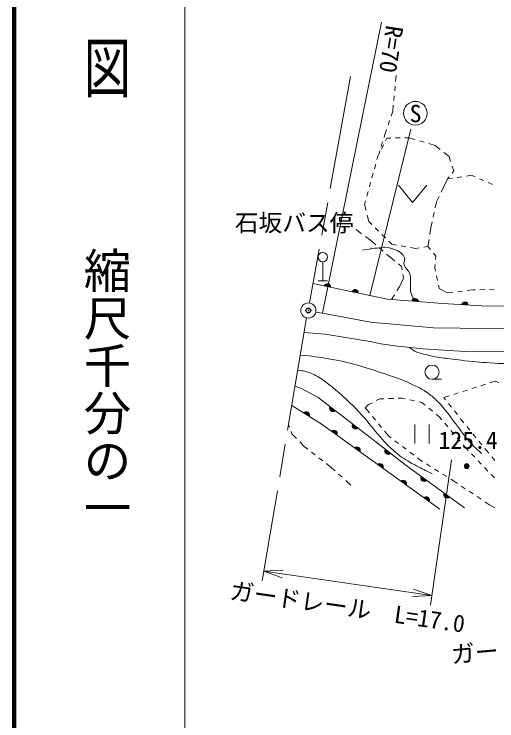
# Model space of a CAD drawing. Units: millimetres, scale not verified. Extents: x 40000 to 680000, y 20000 to 380000.
# Drawn here: x 40000 to 90913, y 241018 to 315550 of the extents above; entities that cross this region are included whole.
import ezdxf
from ezdxf.enums import TextEntityAlignment as Align

# ---------------------------------------------------------------- set-up
doc = ezdxf.new("R2010")
doc.units = ezdxf.units.MM
doc.header["$LTSCALE"] = 1000
doc.header["$PDMODE"] = 32
doc.header["$PDSIZE"] = 500
doc.linetypes.add('CHAIN', pattern=[18.5, 12, -1.5, 3.5, -1.5])
for name, color, linetype, lineweight in [('M-BGD', 7, 'Continuous', 13), ('M-BMK', 2, 'CHAIN', 13), ('M-BMK-SRVR', 3, 'Continuous', 13), ('M-STR-HTXT', 7, 'Continuous', 13), ('M-STR-STRC', 7, 'Continuous', 13), ('M-TTL', 2, 'Continuous', 140), ('M-TTL-BAND', 7, 'Continuous', 13)]:
    doc.layers.add(name, color=color, linetype=linetype, lineweight=lineweight)
doc.layers.add('M-BMK-HTXT', color=7, linetype='Continuous')
doc.layers.add('M-OTRS', color=6, linetype='Continuous')
doc.styles.add('@ＭＳ ゴシック', font='')
doc.styles.add('ＭＳ ゴシック', font='')
doc.styles.get('@ＭＳ ゴシック').set_extended_font_data('@MS Gothic')
doc.styles.get('ＭＳ ゴシック').set_extended_font_data('MS Gothic')

msp = doc.modelspace()

# ---------------------------------------------------------------- linework, layer by layer
at = {"layer": 'M-BGD'}
for p, q in [((80301, 309074), (80238, 308443)), ((80188, 307945), (80138, 307448)), ((80088, 306950), (80039, 306453)), ((79989, 305955), (79926, 305325)), ((79926, 305325), (79750, 304799)), ((79592, 304324), (79434, 303850)), ((79276, 303376), (79101, 302850)), ((79101, 302850), (79011, 302553)), ((78867, 302074), (78722, 301595)), ((79320, 302481), (79180, 302202)), ((79719, 302486), (79320, 302481)), ((80719, 302497), (80219, 302491)), ((81619, 302506), (81219, 302502)), ((82286, 302314), (81619, 302506)), ((83247, 302037), (82766, 302176)), ((84394, 301706), (83727, 301899)), ((78578, 301116), (78488, 300819)), ((78956, 301755), (78733, 301308)), ((84935, 301275), (84394, 301706)), ((78370, 300582), (78268, 300214)), ((78509, 300861), (78370, 300582)), ((85868, 300532), (85327, 300963)), ((86040, 300007), (85868, 300532)), ((78135, 299732), (78002, 299250)), ((86189, 298788), (86368, 299007)), ((86368, 299007), (86196, 299532)), ((77869, 298768), (77736, 298286)), ((85318, 297357), (85693, 298182)), ((85693, 298182), (85873, 298401)), ((85693, 298182), (86226, 298260)), ((86721, 298333), (87216, 298406)), ((87710, 298479), (88243, 298557)), ((88243, 298557), (88628, 298390)), ((89087, 298191), (89546, 297992)), ((77603, 297804), (77470, 297322)), ((80532, 297501), (82032, 295701)), ((82032, 295701), (83532, 297501)), ((90004, 297793), (90463, 297594)), ((77337, 296840), (77205, 296358)), ((85040, 296782), (85318, 297357)), ((84544, 295758), (84822, 296332)), ((77072, 295876), (76970, 295508)), ((76970, 295508), (77126, 294839)), ((84405, 295128), (84544, 295758)), ((84190, 294151), (84297, 294639)), ((77239, 294352), (77395, 293683)), ((77395, 293683), (77727, 293358)), ((83944, 293033), (84082, 293663)), ((78084, 293008), (78441, 292658)), ((83831, 292293), (83944, 293033)), ((76083, 292821), (76645, 292396)), ((78798, 292308), (79155, 291958)), ((77045, 292095), (77607, 291671)), ((77607, 291671), (78149, 291208)), ((79513, 291608), (79844, 291283)), ((83644, 291058), (83756, 291799)), ((78530, 290883), (78910, 290559)), ((79844, 291283), (80344, 291193)), ((80836, 291103), (81328, 291014)), ((81820, 290924), (82319, 290833)), ((82319, 290833), (82735, 290904)), ((83228, 290988), (83644, 291058)), ((83899, 290741), (83644, 291058)), ((79290, 290234), (79832, 289771)), ((84469, 290034), (84213, 290351)), ((84439, 289658), (84469, 290034)), ((72553, 289425), (72553, 287425)), ((79832, 289771), (80150, 289515)), ((80539, 289202), (80857, 288946)), ((80857, 288946), (80916, 288581)), ((84369, 288784), (84399, 289160)), ((84446, 288429), (84369, 288784)), ((81057, 287722), (80682, 286872)), ((80997, 288087), (81057, 287722)), ((84659, 287452), (84553, 287941)), ((72053, 287425), (73053, 287425)), ((84844, 286609), (84766, 286964)), ((80682, 286872), (80376, 286381)), ((85693, 286159), (84844, 286609)), ((86285, 286226), (85693, 286159)), ((87279, 286337), (86782, 286281)), ((88368, 286459), (87776, 286393)), ((88631, 286468), (88368, 286459)), ((89631, 286503), (89131, 286486)), ((90630, 286538), (90130, 286521)), ((80112, 285956), (79806, 285466)), ((84082, 277045), (85082, 277045)), ((89224, 276365), (89700, 276519)), ((90176, 276672), (90747, 276856)), ((90747, 276856), (91136, 276716)), ((87321, 275751), (87797, 275905)), ((88273, 276058), (88749, 276212)), ((79999, 275027), (79499, 275011)), ((80936, 275057), (80498, 275043)), ((81242, 274986), (80936, 275057)), ((85323, 275107), (85893, 275291)), ((85502, 274880), (85323, 275107)), ((86369, 275444), (86845, 275598)), ((77387, 274382), (77037, 274032)), ((77751, 274568), (77387, 274382)), ((78562, 274982), (78197, 274795)), ((78999, 274995), (78562, 274982)), ((82217, 274763), (81730, 274875)), ((83011, 274582), (82704, 274652)), ((83344, 274308), (83011, 274582)), ((86124, 274096), (85813, 274488)), ((77037, 274032), (77475, 273505)), ((84116, 273673), (83730, 273991)), ((86745, 273313), (86434, 273705)), ((77794, 273121), (78114, 272737)), ((84835, 273082), (84502, 273356)), ((85092, 272782), (84835, 273082)), ((87235, 272695), (87055, 272921)), ((68940, 272236), (69030, 271992)), ((78434, 272352), (78754, 271968)), ((82258, 272258), (82258, 270258)), ((83758, 272258), (83758, 270258)), ((85742, 272021), (85417, 272401)), ((87426, 272461), (87235, 272695)), ((88060, 271688), (87743, 272074)), ((69204, 271523), (69294, 271280)), ((79074, 271584), (79511, 271057)), ((86391, 271261), (86066, 271641)), ((88693, 270914), (88376, 271301)), ((69294, 271280), (69766, 270797)), ((79511, 271057), (79758, 270869)), ((80155, 270566), (80552, 270263)), ((87041, 270501), (86716, 270881)), ((70116, 270440), (70588, 269958)), ((70588, 269958), (70960, 269671)), ((80950, 269959), (81347, 269656)), ((87622, 269820), (87366, 270121)), ((87894, 269536), (87622, 269820)), ((89327, 270140), (89010, 270527)), ((71356, 269366), (71752, 269060)), ((81745, 269352), (82142, 269049)), ((88584, 268812), (88239, 269174)), ((89834, 269520), (89643, 269753)), ((90064, 269253), (89834, 269520)), ((72148, 268755), (72544, 268450)), ((82540, 268746), (82786, 268558)), ((82786, 268558), (83078, 268375)), ((89274, 268089), (88929, 268451)), ((90714, 268493), (90389, 268873)), ((72940, 268145), (73312, 267858)), ((73312, 267858), (73854, 267372)), ((83501, 268109), (83925, 267844)), ((84349, 267578), (84772, 267313)), ((89965, 267365), (89620, 267727)), ((74226, 267038), (74598, 266704)), ((85196, 267047), (85620, 266782)), ((90655, 266642), (90310, 267004)), ((74970, 266370), (75512, 265883)), ((86043, 266516), (86335, 266333)), ((86335, 266333), (86747, 266059)), ((87163, 265782), (87579, 265505)), ((87995, 265228), (88412, 264951)), ((88828, 264674), (89244, 264397)), ((89660, 264120), (90072, 263846)), ((90072, 263846), (90697, 263484))]:
    msp.add_line(p, q, dxfattribs=at)
for points in [[(106327, 286728), (101795, 285695), (96816, 285002), (94206, 284791), (89906, 284758), (85200, 285026), (79376, 285501), (77502, 285876), (71514, 287144)], [(70579, 281971), (72819, 281789), (77566, 281028), (78668, 280774), (80152, 280563), (83119, 280268), (87527, 279973), (91766, 279933), (93843, 280019), (96174, 280189), (102584, 281053)], [(69625, 276304), (70319, 276065), (72052, 275120), (77501, 270930), (81335, 267937), (87511, 263482)], [(84881, 263328), (72368, 272349), (69286, 274292)]]:
    msp.add_lwpolyline(points, dxfattribs=at)
for centre, radius in [((72553, 289925), 500), ((84082, 277795), 750), ((87735, 267877), 250), ((87735, 267877), 204), ((87735, 267877), 159), ((87735, 267877), 114), ((87735, 267877), 68.2), ((87735, 267877), 22.7)]:
    msp.add_circle(centre, radius, dxfattribs=at)
for centre, radius, start, end in [((73029, 286767), 354, 356.83894, 159.24412), ((73029, 286767), 283, 359.06298, 157.02008), ((73029, 286767), 212, 2.80931, 153.27375), ((73029, 286767), 142, 10.52104, 145.56202), ((73029, 286767), 100, 20.8387, 135.24436), ((75964, 286146), 354, 356.83894, 159.24412), ((75964, 286146), 283, 359.06298, 157.02008), ((75964, 286146), 212, 2.80931, 153.27375), ((75964, 286146), 142, 10.52104, 145.56202), ((75964, 286146), 100, 20.8387, 135.24436), ((82284, 285209), 354, 4.13554, 166.54072), ((82284, 285209), 283, 6.35958, 164.31668), ((82284, 285209), 212, 10.1059, 160.57035), ((82284, 285209), 142, 17.81763, 152.85862), ((82284, 285209), 100, 28.1353, 142.54096), ((87550, 284838), 354, 5.538, 167.94318), ((87550, 284838), 283, 7.76204, 165.71914), ((87550, 284838), 212, 11.50836, 161.97281), ((87550, 284838), 142, 19.22009, 154.26108), ((87550, 284838), 100, 29.53775, 143.94342), ((70798, 273274), 354, 336.56915, 138.97432), ((70798, 273274), 283, 338.79318, 136.75029), ((73620, 273982), 354, 151.23305, 313.63823), ((73620, 273982), 283, 153.45709, 311.41419), ((73620, 273982), 212, 157.20342, 307.66787), ((73620, 273982), 142, 164.91515, 299.95614), ((73620, 273982), 100, 175.23281, 289.63847), ((70798, 273274), 212, 342.53951, 133.00396), ((70798, 273274), 142, 350.25124, 125.29223), ((70798, 273274), 100, 0.5689, 114.97457), ((75998, 272153), 354, 151.23305, 313.63823), ((75998, 272153), 283, 153.45709, 311.41419), ((75998, 272153), 212, 157.20342, 307.66787), ((75998, 272153), 142, 164.91515, 299.95614), ((75998, 272153), 100, 175.23281, 289.63847), ((73726, 271303), 354, 333.0097, 135.41488), ((73726, 271303), 283, 335.23374, 133.19084), ((73726, 271303), 212, 338.98007, 129.44452), ((73726, 271303), 142, 346.6918, 121.73279), ((73726, 271303), 100, 357.00946, 111.41512), ((76159, 269549), 354, 333.0097, 135.41488), ((76159, 269549), 283, 335.23374, 133.19084), ((76159, 269549), 212, 338.98007, 129.44452), ((76159, 269549), 142, 346.6918, 121.73279), ((76159, 269549), 100, 357.00946, 111.41512), ((79451, 269476), 354, 150.82486, 313.23004), ((79451, 269476), 283, 153.0489, 311.006), ((79451, 269476), 212, 156.79523, 307.25968), ((79451, 269476), 142, 164.50696, 299.54795), ((79451, 269476), 100, 174.82462, 289.23028), ((78593, 267795), 354, 333.0097, 135.41488), ((78593, 267795), 283, 335.23374, 133.19084), ((78593, 267795), 212, 338.98007, 129.44452), ((78593, 267795), 142, 346.6918, 121.73279), ((78593, 267795), 100, 357.00946, 111.41512), ((81027, 266040), 354, 333.0097, 135.41488), ((81027, 266040), 283, 335.23374, 133.19084), ((81027, 266040), 212, 338.98007, 129.44452), ((81027, 266040), 142, 346.6918, 121.73279), ((81027, 266040), 100, 357.00946, 111.41512), ((83238, 266631), 354, 152.9974, 315.40258), ((83238, 266631), 283, 155.22144, 313.17854), ((83238, 266631), 212, 158.96777, 309.43221), ((83238, 266631), 142, 166.6795, 301.72048), ((83238, 266631), 100, 176.99716, 291.40282), ((83460, 264286), 354, 333.0097, 135.41488), ((85671, 264876), 354, 152.9974, 315.40258), ((85671, 264876), 283, 155.22144, 313.17854), ((85671, 264876), 212, 158.96777, 309.43221), ((85671, 264876), 142, 166.6795, 301.72048), ((85671, 264876), 100, 176.99716, 291.40282), ((83460, 264286), 283, 335.23374, 133.19084), ((83460, 264286), 212, 338.98007, 129.44452), ((83460, 264286), 142, 346.6918, 121.73279), ((83460, 264286), 100, 357.00946, 111.41512)]:
    msp.add_arc(centre, radius, start, end, dxfattribs=at)
for points, knots in [([(76759, 290641), (77346, 290774), (77537, 290807), (78043, 290858), (78729, 290926), (79156, 291064), (79809, 290841), (80407, 290637), (80835, 290477), (81142, 289925), (81300, 289640), (81028, 289396), (81142, 289091), (81288, 288699), (81571, 288581), (81725, 288192), (81848, 287882), (81765, 287674), (81792, 287342), (81833, 286831), (81727, 286516), (81900, 286034), (82015, 285713), (82089, 285572), (82306, 285262)], [0, 0, 0, 0, 1, 1, 1, 2, 2, 2, 3, 3, 3, 4, 4, 4, 5, 5, 5, 6, 6, 6, 7, 7, 7, 8, 8, 8, 8]), ([(81683, 280411), (81916, 280208), (82011, 280140), (82248, 280007), (82587, 279818), (82819, 279805), (83192, 279696), (83663, 279559), (83931, 279494), (84414, 279408), (85124, 279280), (85531, 279268), (86247, 279174), (86748, 279109), (87026, 279054), (87528, 278998), (88733, 278865), (89412, 278822), (90622, 278746), (92904, 278601), (94198, 278741), (96472, 278494), (97825, 278347), (98636, 278393), (99905, 277902), (100496, 277674), (100762, 277402), (101262, 277013), (102247, 276247), (102725, 275726), (103613, 274849), (105338, 273145), (106206, 272093), (107906, 270364), (109335, 268909), (110241, 268197), (111619, 266694), (112182, 266079), (112416, 265666), (112952, 265027), (114267, 263458), (114825, 262993), (116610, 261272)], [0, 0, 0, 0, 1, 1, 1, 2, 2, 2, 3, 3, 3, 4, 4, 4, 5, 5, 5, 6, 6, 6, 7, 7, 7, 8, 8, 8, 9, 9, 9, 10, 10, 10, 11, 11, 11, 12, 12, 12, 13, 13, 13, 14, 14, 14, 14]), ([(70192, 279584), (71586, 279465), (72006, 279394), (73159, 279203), (75493, 278818), (76763, 278381), (79009, 277638), (80343, 277196), (81097, 276946), (82358, 276326), (82837, 276090), (83106, 275952), (83545, 275648), (83970, 275353), (84193, 275162), (84563, 274801), (85583, 273806), (85970, 273080), (86853, 271962), (87247, 271463), (87425, 271149), (87838, 270665), (88354, 270057), (88578, 269866), (89282, 269221)], [0, 0, 0, 0, 1, 1, 1, 2, 2, 2, 3, 3, 3, 4, 4, 4, 5, 5, 5, 6, 6, 6, 7, 7, 7, 8, 8, 8, 8]), ([(69912, 278012), (70543, 277918), (70776, 277875), (71295, 277677), (71884, 277452), (72185, 277245), (72694, 276872), (73982, 275928), (74646, 275318), (75789, 274203), (77560, 272476), (78199, 271163), (80030, 269500), (80646, 268941), (81063, 268713), (81769, 268272), (82020, 268115), (82174, 268049), (82436, 267909), (83074, 267567), (83288, 267469), (84091, 267075)], [0, 0, 0, 0, 1, 1, 1, 2, 2, 2, 3, 3, 3, 4, 4, 4, 5, 5, 5, 6, 6, 6, 7, 7, 7, 7])]:
    msp.add_open_spline(points, degree=3, knots=knots, dxfattribs=at)
at = {"layer": 'M-BMK'}
for p, q in [((75487, 308972), (71140, 285087)), ((70839, 283518), (66173, 255795))]:
    msp.add_line(p, q, dxfattribs=at)
msp.add_lwpolyline([(167301, 302553), (163232, 302005), (158408, 301213), (154992, 300563), (150043, 299247), (144052, 297255), (135662, 294414), (123839, 290507), (111516, 286382), (107792, 284958), (103426, 283825), (97736, 282816), (92753, 282350), (84246, 282458), (77573, 283066), (72540, 283999), (71812, 284118)], dxfattribs=at)
at = {"layer": 'M-BMK-SRVR'}
msp.add_line((72540, 283999), (78753, 314706), dxfattribs=at)
msp.add_circle((71031, 284294), 800, dxfattribs=at)
at = {"layer": 'M-OTRS'}
msp.add_point((71031, 284294), dxfattribs=at)
at = {"layer": 'M-STR-HTXT'}
for p, q in [((86135, 268545), (83916, 253236)), ((66341, 256793), (68377, 256902)), ((66341, 256793), (84060, 254225)), ((66341, 256793), (68263, 256110)), ((84060, 254225), (82138, 254908)), ((84060, 254225), (82023, 254116))]:
    msp.add_line(p, q, dxfattribs=at)
at = {"layer": 'M-STR-STRC'}
msp.add_line((77502, 285876), (81855, 303421), dxfattribs=at)
msp.add_circle((82310, 305095), 1250, dxfattribs=at)
at = {"layer": 'M-TTL'}
msp.add_line((40000, 380000), (40000, 20000), dxfattribs=at)
at = {"layer": 'M-TTL-BAND'}
msp.add_line((58000, 370000), (58000, 20000), dxfattribs=at)

# ---------------------------------------------------------------- texts
at = {"layer": 'M-BGD', "style": 'ＭＳ ゴシック'}
msp.add_text('125.4', height=1833, dxfattribs=at).set_placement((84762, 269154), align=Align.BOTTOM_LEFT)
at = {"layer": 'M-BMK-HTXT', "style": 'ＭＳ ゴシック'}
msp.add_text('石坂バス停', height=1833, dxfattribs=at).set_placement((69531, 293534), align=Align.MIDDLE_CENTER)
at = {"layer": 'M-BMK-SRVR', "style": 'ＭＳ ゴシック'}
msp.add_text('R=70', height=1833, rotation=261.389, dxfattribs=at).set_placement((80148, 314311), align=Align.MIDDLE_LEFT)
at = {"layer": 'M-STR-HTXT', "style": 'ＭＳ ゴシック'}
for s, rotation, p in [('ガードレール\u3000L=17.0', 351.754, (74956, 251557)), ('ガードレール\u3000L=11.0', 5.167, (98673, 247655))]:
    msp.add_text(s, height=1833, rotation=rotation, dxfattribs=at).set_placement(p, align=Align.BOTTOM_CENTER)
at = {"layer": 'M-STR-STRC', "style": 'ＭＳ ゴシック'}
msp.add_text('S', height=1833, dxfattribs=at).set_placement((82338, 305066), align=Align.MIDDLE_CENTER)
at = {"layer": 'M-TTL-BAND', "style": '@ＭＳ ゴシック', "width": 1.4}
msp.add_text('平  面  図', height=3666, rotation=270, dxfattribs=at).set_placement((49777, 306475), align=Align.MIDDLE_RIGHT)
at = {"layer": 'M-TTL-BAND', "style": '@ＭＳ ゴシック'}
msp.add_text('縮尺千分の一', height=3666, rotation=270, dxfattribs=at).set_placement((49777, 261030), align=Align.MIDDLE_RIGHT)

doc.saveas('drawing.dxf')
